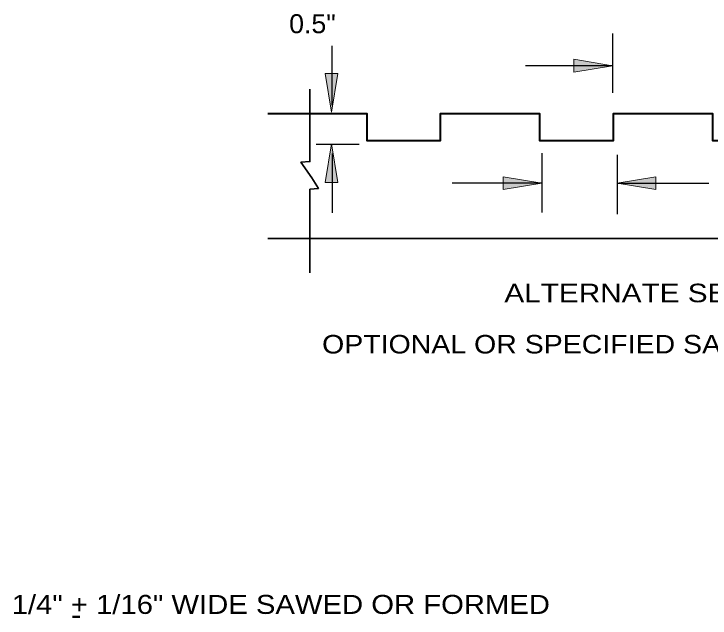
# Model space of a CAD drawing. Extents: x -26.7 to 8.7, y -11.7 to 10.3.
# Drawn here: x -16.834 to -11.964, y -5.162 to -0.936 of the extents above; entities that cross this region are included whole.
import ezdxf

# ---------------------------------------------------------------- set-up
doc = ezdxf.new("R2010")
doc.units = 0
doc.header["$LTSCALE"] = 0.053
doc.layers.add('1', color=7, linetype='Continuous', lineweight=35)
doc.layers.add('3', color=7, linetype='Continuous', lineweight=25)

msp = doc.modelspace()

# ---------------------------------------------------------------- hatches: boundary and pattern name
at = {"layer": '1'}
for points in [[(-12.91567, -1.343), (-12.91567, -1.25333), (-12.64567, -1.298), (-12.64567, -1.298)], [(-14.65692, -1.35342), (-14.56717, -1.35342), (-14.61192, -1.62342), (-14.61192, -1.62342)], [(-14.65692, -2.11475), (-14.56717, -2.11475), (-14.61192, -1.84475), (-14.61192, -1.84475)], [(-13.41075, -2.16408), (-13.41075, -2.07442), (-13.14075, -2.11908), (-13.14075, -2.11908)], [(-12.34425, -2.16408), (-12.34425, -2.07442), (-12.61425, -2.11908), (-12.61425, -2.11908)]]:
    msp.add_hatch(color=256, dxfattribs=at).paths.add_polyline_path(points)

# ---------------------------------------------------------------- linework, layer by layer
at = {"layer": '1', "lineweight": 25}
for p, q in [((-12.64567, -1.07308), (-12.64567, -1.48767)), ((-14.60775, -1.57383), (-14.60775, -1.15925)), ((-12.64567, -1.298), (-13.25467, -1.298)), ((-14.71942, -1.84658), (-14.41742, -1.84658)), ((-14.60783, -1.91317), (-14.60783, -2.32775)), ((-13.14075, -1.91058), (-13.14075, -2.32517)), ((-12.61425, -1.9215), (-12.61425, -2.33608)), ((-13.14075, -2.11908), (-13.76867, -2.11908)), ((-12.61425, -2.11908), (-11.97283, -2.11908))]:
    msp.add_line(p, q, dxfattribs=at)
at = {"layer": '1'}
for p, q in [((-14.76275, -2.74767), (-14.76275, -2.16075)), ((-15.05767, -2.50692), (-9.817, -2.50692))]:
    msp.add_line(p, q, dxfattribs=at)
at = {"layer": '1', "lineweight": 13}
for points in [[(-12.91567, -1.343), (-12.91567, -1.25333), (-12.64567, -1.298), (-12.64567, -1.298)], [(-14.65692, -1.35342), (-14.56717, -1.35342), (-14.61192, -1.62342), (-14.61192, -1.62342)], [(-14.65692, -2.11475), (-14.56717, -2.11475), (-14.61192, -1.84475), (-14.61192, -1.84475)], [(-13.41075, -2.16408), (-13.41075, -2.07442), (-13.14075, -2.11908), (-13.14075, -2.11908)], [(-12.34425, -2.16408), (-12.34425, -2.07442), (-12.61425, -2.11908), (-12.61425, -2.11908)]]:
    msp.add_lwpolyline(points, close=True, dxfattribs=at)
at = {"layer": '1'}
msp.add_lwpolyline([(-14.76275, -2.16075), (-14.70358, -2.15675), (-14.7485, -2.08325), (-14.82592, -1.97317), (-14.76275, -1.96908), (-14.76275, -1.46175)], dxfattribs=at)
at = {"layer": '1', "lineweight": 40}
msp.add_lwpolyline([(-15.05767, -1.63275), (-14.36592, -1.63275), (-14.36592, -1.82125), (-13.84842, -1.82125), (-13.84842, -1.63275), (-13.15667, -1.63275), (-13.15667, -1.82125), (-12.63917, -1.82125), (-12.63917, -1.63275), (-11.94742, -1.63275), (-11.94742, -1.82125), (-11.42992, -1.82125), (-11.42992, -1.63275), (-10.73817, -1.63275), (-10.73817, -1.82125), (-10.22067, -1.82125), (-10.22067, -1.63275), (-9.52892, -1.63275)], dxfattribs=at)

# ---------------------------------------------------------------- texts
at = {"layer": '1'}
for s, height, width, p in [('0.5"', 0.133, 1.05, (-14.90817, -1.07075)), ('1/4" + 1/16" WIDE SAWED OR FORMED', 0.133, 1.15, (-16.84908, -5.13308)), ('-', 0.1499, 1.1, (-16.43458, -5.21158))]:
    msp.add_text(s, height=height, dxfattribs=dict(at, width=width)).set_placement(p)
at = {"layer": '3'}
for s, width, p in [('ALTERNATE SECTION A-A ', 1.2, (-13.40258, -2.95275)), ('OPTIONAL OR SPECIFIED SAWED RUMBLE STRIP ', 1.15, (-14.67783, -3.31108))]:
    msp.add_text(s, height=0.1296, dxfattribs=dict(at, width=width)).set_placement(p)

doc.saveas('drawing.dxf')
